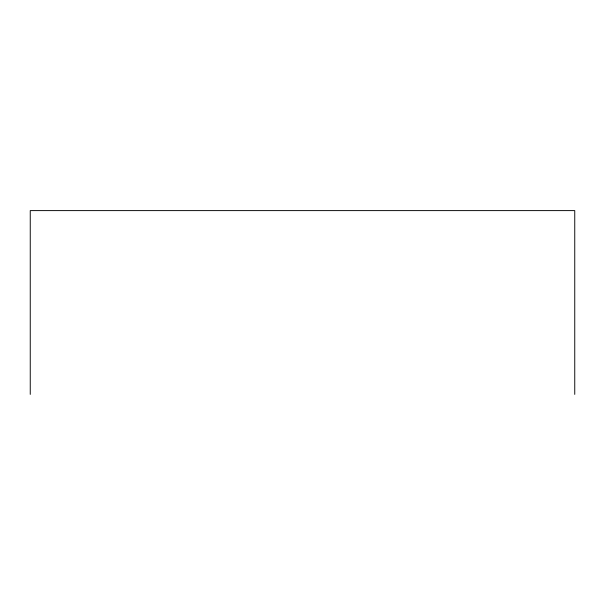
<?xml version="1.0" encoding="UTF-8"?>
<svg xmlns="http://www.w3.org/2000/svg" width="605" height="605" viewBox="0 0 605 605"><rect width="100%" height="100%" fill="white"/><g stroke="black" fill="none" stroke-linecap="round" stroke-linejoin="round"><path stroke-width="0.91" d="M574.75 394.392L574.75 210.608L30.25 210.608L30.25 394.392"/></g></svg>
